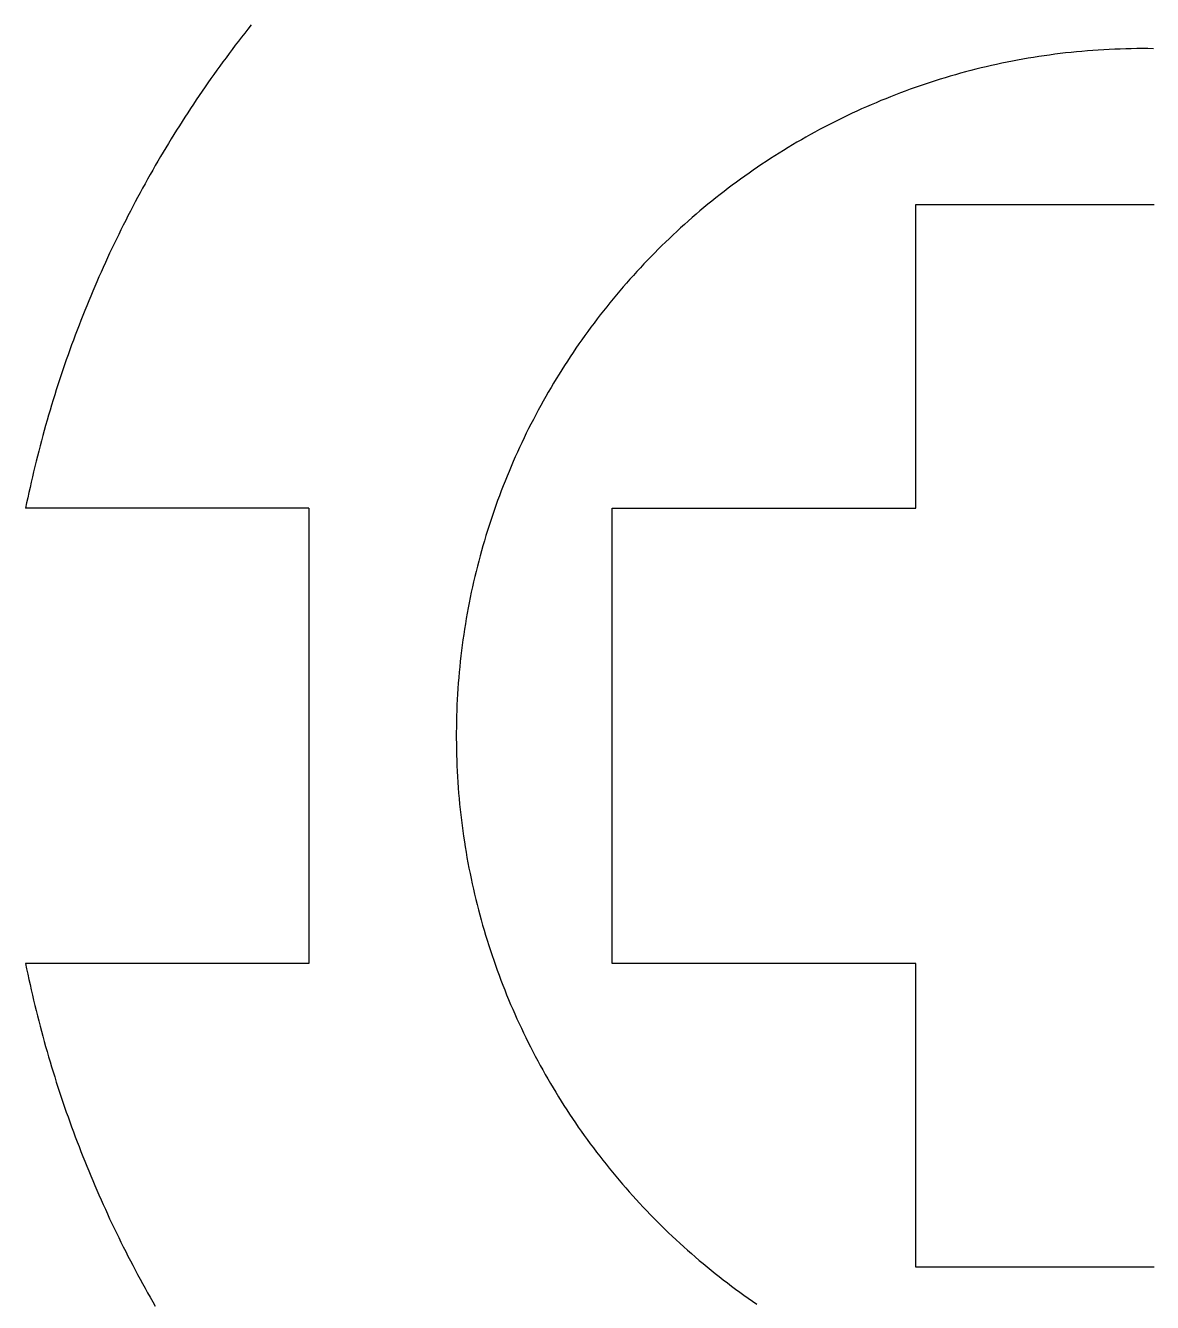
# Model space of a CAD drawing. Extents: x 0 to 279, y 0 to 212.
# Drawn here: x 35.97 to 51.11, y 16.3 to 33.45 of the extents above; entities that cross this region are included whole.
import ezdxf

# ---------------------------------------------------------------- set-up
doc = ezdxf.new("R2010")
doc.units = 0
doc.layers.add('LAYER_1', color=18, linetype='CONTINUOUS')

msp = doc.modelspace()

# ---------------------------------------------------------------- linework, layer by layer
at = {"layer": 'LAYER_1'}
for points in [[(38.997, 33.46), (38.954, 33.406), (38.911, 33.351), (38.868, 33.297), (38.826, 33.242), (38.784, 33.187), (38.742, 33.132), (38.701, 33.077), (38.66, 33.021), (38.618, 32.965), (38.578, 32.909), (38.537, 32.853), (38.497, 32.797), (38.457, 32.74), (38.417, 32.683), (38.377, 32.627), (38.338, 32.569), (38.299, 32.512), (38.26, 32.455), (38.222, 32.397), (38.183, 32.339), (38.145, 32.281), (38.108, 32.223), (38.07, 32.165), (38.033, 32.106), (37.996, 32.047), (37.959, 31.988), (37.922, 31.929), (37.886, 31.87), (37.85, 31.81), (37.814, 31.751), (37.779, 31.691), (37.744, 31.631), (37.709, 31.571), (37.674, 31.51), (37.64, 31.45), (37.606, 31.389), (37.572, 31.328), (37.538, 31.267), (37.505, 31.206), (37.472, 31.144), (37.439, 31.083), (37.407, 31.021), (37.374, 30.959), (37.342, 30.897), (37.311, 30.835), (37.279, 30.772), (37.248, 30.71), (37.217, 30.647), (37.187, 30.584), (37.156, 30.521), (37.126, 30.458), (37.096, 30.395), (37.067, 30.331), (37.038, 30.267), (37.009, 30.203), (36.98, 30.139), (36.952, 30.075), (36.924, 30.011), (36.896, 29.946), (36.868, 29.882), (36.841, 29.817), (36.814, 29.752), (36.788, 29.687), (36.761, 29.622), (36.735, 29.556), (36.709, 29.491), (36.684, 29.425), (36.659, 29.359), (36.634, 29.293), (36.609, 29.227), (36.585, 29.161), (36.561, 29.094), (36.537, 29.028), (36.513, 28.961), (36.49, 28.894), (36.467, 28.827), (36.445, 28.76), (36.423, 28.693), (36.401, 28.625), (36.379, 28.558), (36.358, 28.49), (36.337, 28.422), (36.316, 28.354), (36.295, 28.286), (36.275, 28.218), (36.255, 28.149), (36.236, 28.081), (36.217, 28.012), (36.198, 27.943), (36.179, 27.875), (36.161, 27.805), (36.143, 27.736), (36.125, 27.667), (36.108, 27.598), (36.091, 27.528), (36.074, 27.458), (36.058, 27.388), (36.041, 27.319), (36.026, 27.248), (36.01, 27.178), (35.995, 27.108), (35.98, 27.038), (35.966, 26.967)], [(51.121, 33.141), (51.047, 33.142), (50.972, 33.142), (50.898, 33.142), (50.823, 33.141), (50.749, 33.139), (50.675, 33.137), (50.601, 33.134), (50.527, 33.131), (50.453, 33.127), (50.379, 33.122), (50.306, 33.117), (50.233, 33.112), (50.16, 33.106), (50.087, 33.099), (50.014, 33.091), (49.941, 33.084), (49.869, 33.075), (49.797, 33.066), (49.725, 33.056), (49.653, 33.046), (49.581, 33.036), (49.509, 33.024), (49.438, 33.013), (49.367, 33), (49.296, 32.988), (49.225, 32.974), (49.154, 32.96), (49.084, 32.946), (49.014, 32.931), (48.944, 32.915), (48.874, 32.899), (48.804, 32.883), (48.735, 32.865), (48.666, 32.848), (48.597, 32.83), (48.528, 32.811), (48.459, 32.792), (48.391, 32.772), (48.323, 32.752), (48.255, 32.731), (48.187, 32.71), (48.12, 32.688), (48.052, 32.666), (47.985, 32.643), (47.919, 32.62), (47.852, 32.596), (47.786, 32.572), (47.72, 32.547), (47.654, 32.522), (47.588, 32.496), (47.523, 32.47), (47.458, 32.444), (47.393, 32.416), (47.328, 32.389), (47.264, 32.361), (47.2, 32.332), (47.136, 32.303), (47.072, 32.274), (47.009, 32.244), (46.946, 32.213), (46.883, 32.182), (46.821, 32.151), (46.758, 32.119), (46.696, 32.087), (46.635, 32.054), (46.573, 32.021), (46.512, 31.987), (46.451, 31.953), (46.391, 31.919), (46.331, 31.884), (46.271, 31.848), (46.211, 31.812), (46.151, 31.776), (46.092, 31.739), (46.033, 31.702), (45.975, 31.665), (45.917, 31.627), (45.859, 31.588), (45.801, 31.549), (45.744, 31.51), (45.687, 31.47), (45.63, 31.43), (45.574, 31.39), (45.518, 31.349), (45.462, 31.308), (45.407, 31.266), (45.352, 31.224), (45.297, 31.181), (45.243, 31.138), (45.189, 31.095), (45.135, 31.051), (45.081, 31.007), (45.028, 30.962), (44.976, 30.917), (44.923, 30.872), (44.871, 30.826), (44.819, 30.78), (44.768, 30.734), (44.717, 30.687), (44.666, 30.64), (44.616, 30.592), (44.566, 30.544), (44.517, 30.496), (44.467, 30.447), (44.419, 30.398), (44.37, 30.349), (44.322, 30.299), (44.274, 30.249), (44.227, 30.198), (44.18, 30.147), (44.133, 30.096), (44.087, 30.045), (44.041, 29.993), (43.996, 29.94), (43.951, 29.888), (43.906, 29.835), (43.862, 29.782), (43.818, 29.728), (43.774, 29.674), (43.731, 29.62), (43.688, 29.565), (43.646, 29.51), (43.604, 29.455), (43.563, 29.399), (43.522, 29.344), (43.481, 29.287), (43.441, 29.231), (43.401, 29.174), (43.361, 29.117), (43.322, 29.059), (43.284, 29.001), (43.246, 28.943), (43.208, 28.885), (43.17, 28.826), (43.134, 28.767), (43.097, 28.708), (43.061, 28.648), (43.026, 28.589), (42.99, 28.528), (42.956, 28.468), (42.921, 28.407), (42.888, 28.346), (42.854, 28.285), (42.821, 28.223), (42.789, 28.161), (42.757, 28.099), (42.725, 28.037), (42.694, 27.974), (42.664, 27.911), (42.633, 27.848), (42.604, 27.785), (42.575, 27.721), (42.546, 27.657), (42.518, 27.593), (42.49, 27.528), (42.462, 27.463), (42.436, 27.398), (42.409, 27.333), (42.383, 27.268), (42.358, 27.202), (42.333, 27.136), (42.309, 27.07), (42.285, 27.003), (42.261, 26.936), (42.238, 26.87), (42.216, 26.802), (42.194, 26.735), (42.172, 26.667), (42.152, 26.6), (42.131, 26.531), (42.111, 26.463), (42.092, 26.395), (42.073, 26.326), (42.055, 26.257), (42.037, 26.188), (42.019, 26.119), (42.003, 26.049), (41.986, 25.979), (41.971, 25.909), (41.955, 25.839), (41.941, 25.769), (41.927, 25.698), (41.913, 25.628), (41.9, 25.557), (41.887, 25.486), (41.875, 25.414), (41.864, 25.343), (41.853, 25.271), (41.843, 25.199), (41.833, 25.127), (41.824, 25.055), (41.815, 24.983), (41.807, 24.91), (41.799, 24.837), (41.792, 24.765), (41.786, 24.691), (41.78, 24.618), (41.775, 24.545), (41.77, 24.471), (41.766, 24.398), (41.762, 24.324), (41.759, 24.25), (41.757, 24.176), (41.755, 24.102), (41.754, 24.027), (41.753, 23.953), (41.753, 23.878), (41.754, 23.803), (41.755, 23.729), (41.757, 23.655), (41.759, 23.58), (41.762, 23.506), (41.765, 23.433), (41.769, 23.359), (41.774, 23.285), (41.779, 23.212), (41.785, 23.139), (41.791, 23.066), (41.798, 22.993), (41.805, 22.92), (41.813, 22.848), (41.822, 22.775), (41.831, 22.703), (41.841, 22.631), (41.851, 22.559), (41.862, 22.487), (41.873, 22.416), (41.885, 22.344), (41.897, 22.273), (41.91, 22.202), (41.924, 22.132), (41.938, 22.061), (41.952, 21.991), (41.968, 21.92), (41.983, 21.85), (41.999, 21.781), (42.016, 21.711), (42.033, 21.642), (42.051, 21.572), (42.069, 21.504), (42.088, 21.435), (42.107, 21.366), (42.127, 21.298), (42.147, 21.23), (42.168, 21.162), (42.19, 21.094), (42.211, 21.027), (42.234, 20.96), (42.257, 20.893), (42.28, 20.826), (42.304, 20.759), (42.328, 20.693), (42.353, 20.627), (42.378, 20.561), (42.404, 20.496), (42.43, 20.43), (42.457, 20.365), (42.484, 20.301), (42.512, 20.236), (42.54, 20.172), (42.569, 20.108), (42.598, 20.044), (42.628, 19.98), (42.658, 19.917), (42.688, 19.854), (42.719, 19.791), (42.751, 19.729), (42.782, 19.667), (42.815, 19.605), (42.848, 19.543), (42.881, 19.482), (42.915, 19.421), (42.949, 19.36), (42.983, 19.299), (43.018, 19.239), (43.054, 19.179), (43.09, 19.12), (43.126, 19.06), (43.163, 19.001), (43.2, 18.943), (43.238, 18.884), (43.276, 18.826), (43.315, 18.768), (43.354, 18.711), (43.393, 18.653), (43.433, 18.596), (43.473, 18.54), (43.513, 18.484), (43.554, 18.428), (43.596, 18.372), (43.638, 18.317), (43.68, 18.262), (43.723, 18.207), (43.766, 18.153), (43.809, 18.099), (43.853, 18.045), (43.897, 17.992), (43.942, 17.939), (43.987, 17.886), (44.032, 17.834), (44.078, 17.782), (44.124, 17.73), (44.171, 17.679), (44.217, 17.628), (44.265, 17.577), (44.312, 17.527), (44.36, 17.477), (44.409, 17.428), (44.458, 17.378), (44.507, 17.33), (44.556, 17.281), (44.606, 17.233), (44.656, 17.186), (44.707, 17.138), (44.758, 17.091), (44.809, 17.045), (44.861, 16.999), (44.913, 16.953), (44.965, 16.907), (45.018, 16.862), (45.071, 16.818), (45.124, 16.774), (45.178, 16.73), (45.232, 16.686), (45.286, 16.643), (45.341, 16.601), (45.396, 16.558), (45.451, 16.517), (45.507, 16.475), (45.563, 16.434), (45.619, 16.394), (45.676, 16.353), (45.733, 16.314), (45.79, 16.274)], [(51.131, 16.77), (50.987, 16.77), (50.844, 16.77), (50.701, 16.77), (50.629, 16.77), (50.558, 16.77), (50.487, 16.77), (50.417, 16.77), (50.346, 16.77), (50.276, 16.77), (50.206, 16.77), (50.137, 16.77), (50.068, 16.77), (49.999, 16.77), (49.965, 16.77), (49.931, 16.77), (49.898, 16.77), (49.864, 16.77), (49.83, 16.77), (49.797, 16.77), (49.764, 16.77), (49.731, 16.77), (49.698, 16.77), (49.665, 16.77), (49.632, 16.77), (49.6, 16.77), (49.568, 16.77), (49.536, 16.77), (49.504, 16.77), (49.472, 16.77), (49.44, 16.77), (49.409, 16.77), (49.378, 16.77), (49.347, 16.77), (49.316, 16.77), (49.286, 16.77), (49.256, 16.77), (49.226, 16.77), (49.196, 16.77), (49.166, 16.77), (49.137, 16.77), (49.108, 16.77), (49.079, 16.77), (49.05, 16.77), (49.022, 16.77), (48.994, 16.77), (48.966, 16.77), (48.938, 16.77), (48.911, 16.77), (48.884, 16.77), (48.857, 16.77), (48.831, 16.77), (48.805, 16.77), (48.779, 16.77), (48.753, 16.77), (48.728, 16.77), (48.703, 16.77), (48.678, 16.77), (48.654, 16.77), (48.63, 16.77), (48.606, 16.77), (48.583, 16.77), (48.56, 16.77), (48.537, 16.77), (48.515, 16.77), (48.493, 16.77), (48.471, 16.77), (48.45, 16.77), (48.429, 16.77), (48.408, 16.77), (48.388, 16.77), (48.368, 16.77), (48.349, 16.77), (48.329, 16.77), (48.311, 16.77), (48.292, 16.77), (48.274, 16.77), (48.257, 16.77), (48.24, 16.77), (48.223, 16.77), (48.207, 16.77), (48.191, 16.77), (48.175, 16.77), (48.16, 16.77), (48.146, 16.77), (48.132, 16.77), (48.118, 16.77), (48.105, 16.77), (48.092, 16.77), (48.079, 16.77), (48.067, 16.77), (48.056, 16.77), (48.045, 16.77), (48.034, 16.77), (48.024, 16.77), (48.014, 16.77), (48.005, 16.77), (47.997, 16.77), (47.993, 16.77), (47.989, 16.77), (47.985, 16.77), (47.981, 16.77), (47.977, 16.77), (47.974, 16.77), (47.97, 16.77), (47.967, 16.77), (47.964, 16.77), (47.961, 16.77), (47.958, 16.77), (47.955, 16.77), (47.953, 16.77), (47.95, 16.77), (47.948, 16.77), (47.946, 16.77), (47.943, 16.77), (47.941, 16.77), (47.94, 16.77), (47.938, 16.77), (47.936, 16.77), (47.935, 16.77), (47.934, 16.77), (47.932, 16.77), (47.931, 16.77), (47.931, 16.77), (47.93, 16.77), (47.929, 16.77), (47.929, 16.77), (47.928, 16.77), (47.928, 16.77), (47.928, 16.77), (47.928, 16.77), (47.928, 16.77), (47.928, 16.77), (47.928, 16.77), (47.928, 16.771), (47.928, 16.771), (47.928, 16.772), (47.928, 16.773), (47.928, 16.773), (47.928, 16.774), (47.928, 16.775), (47.928, 16.776), (47.928, 16.777), (47.928, 16.779), (47.928, 16.78), (47.928, 16.781), (47.928, 16.783), (47.928, 16.784), (47.928, 16.786), (47.928, 16.788), (47.928, 16.79), (47.928, 16.792), (47.928, 16.794), (47.928, 16.796), (47.928, 16.798), (47.928, 16.8), (47.928, 16.802), (47.928, 16.805), (47.928, 16.807), (47.928, 16.81), (47.928, 16.813), (47.928, 16.815), (47.928, 16.821), (47.928, 16.827), (47.928, 16.834), (47.928, 16.84), (47.928, 16.847), (47.928, 16.855), (47.928, 16.862), (47.928, 16.87), (47.928, 16.879), (47.928, 16.887), (47.928, 16.896), (47.928, 16.905), (47.928, 16.915), (47.928, 16.925), (47.928, 16.935), (47.928, 16.945), (47.928, 16.955), (47.928, 16.966), (47.928, 16.977), (47.928, 16.989), (47.928, 17.001), (47.928, 17.013), (47.928, 17.025), (47.928, 17.037), (47.928, 17.05), (47.928, 17.063), (47.928, 17.076), (47.928, 17.09), (47.928, 17.103), (47.928, 17.117), (47.928, 17.132), (47.928, 17.146), (47.928, 17.161), (47.928, 17.176), (47.928, 17.191), (47.928, 17.206), (47.928, 17.222), (47.928, 17.238), (47.928, 17.254), (47.928, 17.27), (47.928, 17.286), (47.928, 17.303), (47.928, 17.32), (47.928, 17.337), (47.928, 17.354), (47.928, 17.371), (47.928, 17.389), (47.928, 17.407), (47.928, 17.425), (47.928, 17.443), (47.928, 17.462), (47.928, 17.48), (47.928, 17.499), (47.928, 17.518), (47.928, 17.537), (47.928, 17.556), (47.928, 17.575), (47.928, 17.595), (47.928, 17.615), (47.928, 17.635), (47.928, 17.655), (47.928, 17.675), (47.928, 17.695), (47.928, 17.716), (47.928, 17.736), (47.928, 17.757), (47.928, 17.778), (47.928, 17.799), (47.928, 17.82), (47.928, 17.841), (47.928, 17.863), (47.928, 17.884), (47.928, 17.906), (47.928, 17.928), (47.928, 17.949), (47.928, 17.971), (47.928, 17.993), (47.928, 18.016), (47.928, 18.038), (47.928, 18.06), (47.928, 18.083), (47.928, 18.105), (47.928, 18.128), (47.928, 18.151), (47.928, 18.196), (47.928, 18.242), (47.928, 18.288), (47.928, 18.335), (47.928, 18.382), (47.928, 18.429), (47.928, 18.476), (47.928, 18.523), (47.928, 18.571), (47.928, 18.618), (47.928, 18.714), (47.928, 18.809), (47.928, 18.905), (47.928, 19), (47.928, 19.048), (47.928, 19.095), (47.928, 19.142), (47.928, 19.19), (47.928, 19.236), (47.928, 19.283), (47.928, 19.33), (47.928, 19.376), (47.928, 19.422), (47.928, 19.468), (47.928, 19.49), (47.928, 19.513), (47.928, 19.536), (47.928, 19.558), (47.928, 19.58), (47.928, 19.603), (47.928, 19.625), (47.928, 19.647), (47.928, 19.669), (47.928, 19.691), (47.928, 19.712), (47.928, 19.734), (47.928, 19.756), (47.928, 19.777), (47.928, 19.798), (47.928, 19.819), (47.928, 19.84), (47.928, 19.861), (47.928, 19.882), (47.928, 19.903), (47.928, 19.923), (47.928, 19.943), (47.928, 19.964), (47.928, 19.984), (47.928, 20.003), (47.928, 20.023), (47.928, 20.043), (47.928, 20.062), (47.928, 20.081), (47.928, 20.1), (47.928, 20.119), (47.928, 20.138), (47.928, 20.157), (47.928, 20.175), (47.928, 20.193), (47.928, 20.211), (47.928, 20.229), (47.928, 20.247), (47.928, 20.264), (47.928, 20.281), (47.928, 20.298), (47.928, 20.315), (47.928, 20.332), (47.928, 20.348), (47.928, 20.365), (47.928, 20.381), (47.928, 20.396), (47.928, 20.412), (47.928, 20.427), (47.928, 20.443), (47.928, 20.457), (47.928, 20.472), (47.928, 20.487), (47.928, 20.501), (47.928, 20.515), (47.928, 20.529), (47.928, 20.542), (47.928, 20.555), (47.928, 20.568), (47.928, 20.581), (47.928, 20.593), (47.928, 20.606), (47.928, 20.618), (47.928, 20.629), (47.928, 20.641), (47.928, 20.652), (47.928, 20.663), (47.928, 20.673), (47.928, 20.684), (47.928, 20.694), (47.928, 20.703), (47.928, 20.713), (47.928, 20.722), (47.928, 20.731), (47.928, 20.739), (47.928, 20.748), (47.928, 20.756), (47.928, 20.763), (47.928, 20.771), (47.928, 20.778), (47.928, 20.785), (47.928, 20.791), (47.928, 20.797), (47.928, 20.803), (47.928, 20.806), (47.928, 20.808), (47.928, 20.811), (47.928, 20.813), (47.928, 20.816), (47.928, 20.818), (47.928, 20.82), (47.928, 20.823), (47.928, 20.825), (47.928, 20.827), (47.928, 20.829), (47.928, 20.83), (47.928, 20.832), (47.928, 20.834), (47.928, 20.835), (47.928, 20.837), (47.928, 20.838), (47.928, 20.84), (47.928, 20.841), (47.928, 20.842), (47.928, 20.843), (47.928, 20.844), (47.928, 20.845), (47.928, 20.846), (47.928, 20.846), (47.928, 20.847), (47.928, 20.847), (47.928, 20.848), (47.928, 20.848), (47.928, 20.848), (47.928, 20.849), (47.928, 20.849), (47.928, 20.849), (47.928, 20.849), (47.928, 20.849), (47.927, 20.849), (47.927, 20.849), (47.926, 20.849), (47.926, 20.849), (47.925, 20.849), (47.924, 20.849), (47.923, 20.849), (47.922, 20.849), (47.921, 20.849), (47.92, 20.849), (47.919, 20.849), (47.918, 20.849), (47.916, 20.849), (47.915, 20.849), (47.913, 20.849), (47.912, 20.849), (47.91, 20.849), (47.908, 20.849), (47.906, 20.849), (47.904, 20.849), (47.902, 20.849), (47.9, 20.849), (47.898, 20.849), (47.895, 20.849), (47.893, 20.849), (47.89, 20.849), (47.888, 20.849), (47.885, 20.849), (47.882, 20.849), (47.876, 20.849), (47.87, 20.849), (47.864, 20.849), (47.857, 20.849), (47.85, 20.849), (47.843, 20.849), (47.835, 20.849), (47.827, 20.849), (47.819, 20.849), (47.81, 20.849), (47.801, 20.849), (47.792, 20.849), (47.783, 20.849), (47.773, 20.849), (47.763, 20.849), (47.753, 20.849), (47.742, 20.849), (47.731, 20.849), (47.72, 20.849), (47.709, 20.849), (47.697, 20.849), (47.685, 20.849), (47.673, 20.849), (47.66, 20.849), (47.648, 20.849), (47.635, 20.849), (47.621, 20.849), (47.608, 20.849), (47.594, 20.849), (47.58, 20.849), (47.566, 20.849), (47.552, 20.849), (47.537, 20.849), (47.522, 20.849), (47.507, 20.849), (47.491, 20.849), (47.476, 20.849), (47.46, 20.849), (47.444, 20.849), (47.428, 20.849), (47.411, 20.849), (47.395, 20.849), (47.378, 20.849), (47.361, 20.849), (47.344, 20.849), (47.326, 20.849), (47.308, 20.849), (47.291, 20.849), (47.273, 20.849), (47.254, 20.849), (47.236, 20.849), (47.217, 20.849), (47.199, 20.849), (47.18, 20.849), (47.161, 20.849), (47.142, 20.849), (47.122, 20.849), (47.103, 20.849), (47.083, 20.849), (47.063, 20.849), (47.043, 20.849), (47.023, 20.849), (47.002, 20.849), (46.982, 20.849), (46.961, 20.849), (46.941, 20.849), (46.92, 20.849), (46.899, 20.849), (46.878, 20.849), (46.856, 20.849), (46.835, 20.849), (46.813, 20.849), (46.792, 20.849), (46.77, 20.849), (46.748, 20.849), (46.726, 20.849), (46.704, 20.849), (46.682, 20.849), (46.66, 20.849), (46.637, 20.849), (46.615, 20.849), (46.592, 20.849), (46.57, 20.849), (46.547, 20.849), (46.501, 20.849), (46.455, 20.849), (46.409, 20.849), (46.363, 20.849), (46.316, 20.849), (46.269, 20.849), (46.222, 20.849), (46.174, 20.849), (46.127, 20.849), (46.079, 20.849), (45.984, 20.849), (45.888, 20.849), (45.793, 20.849), (45.698, 20.849), (45.65, 20.849), (45.603, 20.849), (45.555, 20.849), (45.508, 20.849), (45.461, 20.849), (45.414, 20.849), (45.368, 20.849), (45.322, 20.849), (45.276, 20.849), (45.23, 20.849), (45.207, 20.849), (45.185, 20.849), (45.162, 20.849), (45.14, 20.849), (45.117, 20.849), (45.095, 20.849), (45.073, 20.849), (45.051, 20.849), (45.029, 20.849), (45.007, 20.849), (44.985, 20.849), (44.964, 20.849), (44.942, 20.849), (44.921, 20.849), (44.899, 20.849), (44.878, 20.849), (44.857, 20.849), (44.836, 20.849), (44.816, 20.849), (44.795, 20.849), (44.775, 20.849), (44.754, 20.849), (44.734, 20.849), (44.714, 20.849), (44.694, 20.849), (44.674, 20.849), (44.655, 20.849), (44.635, 20.849), (44.616, 20.849), (44.597, 20.849), (44.578, 20.849), (44.56, 20.849), (44.541, 20.849), (44.523, 20.849), (44.504, 20.849), (44.486, 20.849), (44.469, 20.849), (44.451, 20.849), (44.433, 20.849), (44.416, 20.849), (44.399, 20.849), (44.382, 20.849), (44.366, 20.849), (44.349, 20.849), (44.333, 20.849), (44.317, 20.849), (44.301, 20.849), (44.286, 20.849), (44.27, 20.849), (44.255, 20.849), (44.24, 20.849), (44.225, 20.849), (44.211, 20.849), (44.197, 20.849), (44.183, 20.849), (44.169, 20.849), (44.156, 20.849), (44.142, 20.849), (44.129, 20.849), (44.117, 20.849), (44.104, 20.849), (44.092, 20.849), (44.08, 20.849), (44.068, 20.849), (44.057, 20.849), (44.046, 20.849), (44.035, 20.849), (44.024, 20.849), (44.014, 20.849), (44.004, 20.849), (43.994, 20.849), (43.985, 20.849), (43.976, 20.849), (43.967, 20.849), (43.958, 20.849), (43.95, 20.849), (43.942, 20.849), (43.934, 20.849), (43.927, 20.849), (43.92, 20.849), (43.913, 20.849), (43.907, 20.849), (43.901, 20.849), (43.895, 20.849), (43.892, 20.849), (43.889, 20.849), (43.887, 20.849), (43.884, 20.849), (43.882, 20.849), (43.879, 20.849), (43.877, 20.849), (43.875, 20.849), (43.873, 20.849), (43.871, 20.849), (43.869, 20.849), (43.867, 20.849), (43.865, 20.849), (43.864, 20.849), (43.862, 20.849), (43.861, 20.849), (43.859, 20.849), (43.858, 20.849), (43.857, 20.849), (43.856, 20.849), (43.855, 20.849), (43.854, 20.849), (43.853, 20.849), (43.852, 20.849), (43.851, 20.849), (43.851, 20.849), (43.85, 20.849), (43.85, 20.849), (43.849, 20.849), (43.849, 20.849), (43.849, 20.849), (43.849, 20.849), (43.849, 20.849), (43.849, 20.849), (43.849, 20.849), (43.849, 20.85), (43.849, 20.85), (43.849, 20.851), (43.849, 20.852), (43.849, 20.853), (43.849, 20.854), (43.849, 20.856), (43.849, 20.857), (43.849, 20.859), (43.849, 20.86), (43.849, 20.862), (43.849, 20.864), (43.849, 20.866), (43.849, 20.868), (43.849, 20.871), (43.849, 20.873), (43.849, 20.876), (43.849, 20.879), (43.849, 20.882), (43.849, 20.885), (43.849, 20.888), (43.849, 20.891), (43.849, 20.894), (43.849, 20.898), (43.849, 20.901), (43.849, 20.905), (43.849, 20.909), (43.849, 20.913), (43.849, 20.917), (43.849, 20.926), (43.849, 20.935), (43.849, 20.945), (43.849, 20.955), (43.849, 20.965), (43.849, 20.976), (43.849, 20.988), (43.849, 21), (43.849, 21.012), (43.849, 21.025), (43.849, 21.038), (43.849, 21.052), (43.849, 21.066), (43.849, 21.081), (43.849, 21.096), (43.849, 21.112), (43.849, 21.127), (43.849, 21.144), (43.849, 21.16), (43.849, 21.178), (43.849, 21.195), (43.849, 21.213), (43.849, 21.231), (43.849, 21.25), (43.849, 21.269), (43.849, 21.289), (43.849, 21.308), (43.849, 21.329), (43.849, 21.349), (43.849, 21.37), (43.849, 21.392), (43.849, 21.413), (43.849, 21.435), (43.849, 21.458), (43.849, 21.48), (43.849, 21.503), (43.849, 21.527), (43.849, 21.55), (43.849, 21.574), (43.849, 21.599), (43.849, 21.623), (43.849, 21.648), (43.849, 21.674), (43.849, 21.699), (43.849, 21.725), (43.849, 21.751), (43.849, 21.778), (43.849, 21.805), (43.849, 21.832), (43.849, 21.859), (43.849, 21.887), (43.849, 21.914), (43.849, 21.942), (43.849, 21.971), (43.849, 21.999), (43.849, 22.028), (43.849, 22.057), (43.849, 22.087), (43.849, 22.116), (43.849, 22.146), (43.849, 22.176), (43.849, 22.206), (43.849, 22.237), (43.849, 22.268), (43.849, 22.299), (43.849, 22.33), (43.849, 22.361), (43.849, 22.393), (43.849, 22.424), (43.849, 22.456), (43.849, 22.488), (43.849, 22.52), (43.849, 22.553), (43.849, 22.586), (43.849, 22.618), (43.849, 22.651), (43.849, 22.684), (43.849, 22.718), (43.849, 22.751), (43.849, 22.785), (43.849, 22.818), (43.849, 22.852), (43.849, 22.886), (43.849, 22.92), (43.849, 22.989), (43.849, 23.057), (43.849, 23.127), (43.849, 23.197), (43.849, 23.267), (43.849, 23.337), (43.849, 23.408), (43.849, 23.479), (43.849, 23.55), (43.849, 23.621), (43.849, 23.764), (43.849, 23.908), (43.849, 24.051), (43.849, 24.194), (43.849, 24.266), (43.849, 24.337), (43.849, 24.408), (43.849, 24.478), (43.849, 24.549), (43.849, 24.619), (43.849, 24.689), (43.849, 24.758), (43.849, 24.827), (43.849, 24.896), (43.849, 24.93), (43.849, 24.964), (43.849, 24.997), (43.849, 25.031), (43.849, 25.065), (43.849, 25.098), (43.849, 25.131), (43.849, 25.164), (43.849, 25.197), (43.849, 25.23), (43.849, 25.263), (43.849, 25.295), (43.849, 25.327), (43.849, 25.359), (43.849, 25.391), (43.849, 25.423), (43.849, 25.455), (43.849, 25.486), (43.849, 25.517), (43.849, 25.548), (43.849, 25.579), (43.849, 25.609), (43.849, 25.639), (43.849, 25.669), (43.849, 25.699), (43.849, 25.729), (43.849, 25.758), (43.849, 25.787), (43.849, 25.816), (43.849, 25.845), (43.849, 25.873), (43.849, 25.901), (43.849, 25.929), (43.849, 25.957), (43.849, 25.984), (43.849, 26.011), (43.849, 26.038), (43.849, 26.064), (43.849, 26.09), (43.849, 26.116), (43.849, 26.142), (43.849, 26.167), (43.849, 26.192), (43.849, 26.217), (43.849, 26.241), (43.849, 26.265), (43.849, 26.289), (43.849, 26.312), (43.849, 26.335), (43.849, 26.358), (43.849, 26.38), (43.849, 26.402), (43.849, 26.424), (43.849, 26.445), (43.849, 26.466), (43.849, 26.487), (43.849, 26.507), (43.849, 26.527), (43.849, 26.546), (43.849, 26.566), (43.849, 26.584), (43.849, 26.603), (43.849, 26.621), (43.849, 26.638), (43.849, 26.655), (43.849, 26.672), (43.849, 26.688), (43.849, 26.704), (43.849, 26.72), (43.849, 26.735), (43.849, 26.749), (43.849, 26.763), (43.849, 26.777), (43.849, 26.79), (43.849, 26.803), (43.849, 26.816), (43.849, 26.828), (43.849, 26.839), (43.849, 26.85), (43.849, 26.861), (43.849, 26.871), (43.849, 26.881), (43.849, 26.89), (43.849, 26.898), (43.849, 26.902), (43.849, 26.906), (43.849, 26.91), (43.849, 26.914), (43.849, 26.918), (43.849, 26.921), (43.849, 26.925), (43.849, 26.928), (43.849, 26.931), (43.849, 26.934), (43.849, 26.937), (43.849, 26.94), (43.849, 26.942), (43.849, 26.945), (43.849, 26.947), (43.849, 26.949), (43.849, 26.952), (43.849, 26.954), (43.849, 26.955), (43.849, 26.957), (43.849, 26.959), (43.849, 26.96), (43.849, 26.961), (43.849, 26.963), (43.849, 26.964), (43.849, 26.964), (43.849, 26.965), (43.849, 26.966), (43.849, 26.966), (43.849, 26.967), (43.849, 26.967), (43.849, 26.967), (43.849, 26.967), (43.849, 26.967), (43.849, 26.967), (43.85, 26.967), (43.85, 26.967), (43.851, 26.967), (43.851, 26.967), (43.852, 26.967), (43.853, 26.967), (43.854, 26.967), (43.855, 26.967), (43.856, 26.967), (43.857, 26.967), (43.858, 26.967), (43.859, 26.967), (43.861, 26.967), (43.862, 26.967), (43.864, 26.967), (43.865, 26.967), (43.867, 26.967), (43.869, 26.967), (43.871, 26.967), (43.873, 26.967), (43.875, 26.967), (43.877, 26.967), (43.879, 26.967), (43.882, 26.967), (43.884, 26.967), (43.887, 26.967), (43.889, 26.967), (43.892, 26.967), (43.895, 26.967), (43.901, 26.967), (43.907, 26.967), (43.913, 26.967), (43.92, 26.967), (43.927, 26.967), (43.934, 26.967), (43.942, 26.967), (43.95, 26.967), (43.958, 26.967), (43.967, 26.967), (43.976, 26.967), (43.985, 26.967), (43.994, 26.967), (44.004, 26.967), (44.014, 26.967), (44.024, 26.967), (44.035, 26.967), (44.046, 26.967), (44.057, 26.967), (44.068, 26.967), (44.08, 26.967), (44.092, 26.967), (44.104, 26.967), (44.117, 26.967), (44.129, 26.967), (44.142, 26.967), (44.156, 26.967), (44.169, 26.967), (44.183, 26.967), (44.197, 26.967), (44.211, 26.967), (44.225, 26.967), (44.24, 26.967), (44.255, 26.967), (44.27, 26.967), (44.286, 26.967), (44.301, 26.967), (44.317, 26.967), (44.333, 26.967), (44.349, 26.967), (44.366, 26.967), (44.382, 26.967), (44.399, 26.967), (44.416, 26.967), (44.433, 26.967), (44.451, 26.967), (44.469, 26.967), (44.486, 26.967), (44.504, 26.967), (44.523, 26.967), (44.541, 26.967), (44.56, 26.967), (44.578, 26.967), (44.597, 26.967), (44.616, 26.967), (44.635, 26.967), (44.655, 26.967), (44.674, 26.967), (44.694, 26.967), (44.714, 26.967), (44.734, 26.967), (44.754, 26.967), (44.775, 26.967), (44.795, 26.967), (44.816, 26.967), (44.836, 26.967), (44.857, 26.967), (44.878, 26.967), (44.899, 26.967), (44.921, 26.967), (44.942, 26.967), (44.964, 26.967), (44.985, 26.967), (45.007, 26.967), (45.029, 26.967), (45.051, 26.967), (45.073, 26.967), (45.095, 26.967), (45.117, 26.967), (45.14, 26.967), (45.162, 26.967), (45.185, 26.967), (45.207, 26.967), (45.23, 26.967), (45.276, 26.967), (45.322, 26.967), (45.368, 26.967), (45.414, 26.967), (45.461, 26.967), (45.508, 26.967), (45.555, 26.967), (45.603, 26.967), (45.65, 26.967), (45.698, 26.967), (45.793, 26.967), (45.888, 26.967), (45.984, 26.967), (46.079, 26.967), (46.127, 26.967), (46.174, 26.967), (46.222, 26.967), (46.269, 26.967), (46.316, 26.967), (46.363, 26.967), (46.409, 26.967), (46.455, 26.967), (46.501, 26.967), (46.547, 26.967), (46.57, 26.967), (46.592, 26.967), (46.615, 26.967), (46.637, 26.967), (46.66, 26.967), (46.682, 26.967), (46.704, 26.967), (46.726, 26.967), (46.748, 26.967), (46.77, 26.967), (46.792, 26.967), (46.813, 26.967), (46.835, 26.967), (46.856, 26.967), (46.878, 26.967), (46.899, 26.967), (46.92, 26.967), (46.941, 26.967), (46.961, 26.967), (46.982, 26.967), (47.002, 26.967), (47.023, 26.967), (47.043, 26.967), (47.063, 26.967), (47.083, 26.967), (47.103, 26.967), (47.122, 26.967), (47.142, 26.967), (47.161, 26.967), (47.18, 26.967), (47.199, 26.967), (47.217, 26.967), (47.236, 26.967), (47.254, 26.967), (47.273, 26.967), (47.291, 26.967), (47.308, 26.967), (47.326, 26.967), (47.344, 26.967), (47.361, 26.967), (47.378, 26.967), (47.395, 26.967), (47.411, 26.967), (47.428, 26.967), (47.444, 26.967), (47.46, 26.967), (47.476, 26.967), (47.491, 26.967), (47.507, 26.967), (47.522, 26.967), (47.537, 26.967), (47.552, 26.967), (47.566, 26.967), (47.58, 26.967), (47.594, 26.967), (47.608, 26.967), (47.621, 26.967), (47.635, 26.967), (47.648, 26.967), (47.66, 26.967), (47.673, 26.967), (47.685, 26.967), (47.697, 26.967), (47.709, 26.967), (47.72, 26.967), (47.731, 26.967), (47.742, 26.967), (47.753, 26.967), (47.763, 26.967), (47.773, 26.967), (47.783, 26.967), (47.792, 26.967), (47.801, 26.967), (47.81, 26.967), (47.819, 26.967), (47.827, 26.967), (47.835, 26.967), (47.843, 26.967), (47.85, 26.967), (47.857, 26.967), (47.864, 26.967), (47.87, 26.967), (47.876, 26.967), (47.882, 26.967), (47.885, 26.967), (47.888, 26.967), (47.89, 26.967), (47.893, 26.967), (47.895, 26.967), (47.898, 26.967), (47.9, 26.967), (47.902, 26.967), (47.904, 26.967), (47.906, 26.967), (47.908, 26.967), (47.91, 26.967), (47.912, 26.967), (47.913, 26.967), (47.915, 26.967), (47.916, 26.967), (47.918, 26.967), (47.919, 26.967), (47.92, 26.967), (47.921, 26.967), (47.922, 26.967), (47.923, 26.967), (47.924, 26.967), (47.925, 26.967), (47.926, 26.967), (47.926, 26.967), (47.927, 26.967), (47.927, 26.967), (47.928, 26.967), (47.928, 26.967), (47.928, 26.967), (47.928, 26.967), (47.928, 26.967), (47.928, 26.967), (47.928, 26.967), (47.928, 26.968), (47.928, 26.968), (47.928, 26.969), (47.928, 26.969), (47.928, 26.97), (47.928, 26.971), (47.928, 26.972), (47.928, 26.973), (47.928, 26.974), (47.928, 26.975), (47.928, 26.976), (47.928, 26.977), (47.928, 26.979), (47.928, 26.98), (47.928, 26.982), (47.928, 26.983), (47.928, 26.985), (47.928, 26.987), (47.928, 26.989), (47.928, 26.991), (47.928, 26.993), (47.928, 26.995), (47.928, 26.997), (47.928, 27), (47.928, 27.002), (47.928, 27.005), (47.928, 27.007), (47.928, 27.01), (47.928, 27.013), (47.928, 27.019), (47.928, 27.025), (47.928, 27.031), (47.928, 27.038), (47.928, 27.045), (47.928, 27.052), (47.928, 27.06), (47.928, 27.068), (47.928, 27.076), (47.928, 27.085), (47.928, 27.094), (47.928, 27.103), (47.928, 27.112), (47.928, 27.122), (47.928, 27.132), (47.928, 27.142), (47.928, 27.153), (47.928, 27.164), (47.928, 27.175), (47.928, 27.186), (47.928, 27.198), (47.928, 27.21), (47.928, 27.222), (47.928, 27.235), (47.928, 27.247), (47.928, 27.26), (47.928, 27.274), (47.928, 27.287), (47.928, 27.301), (47.928, 27.315), (47.928, 27.329), (47.928, 27.343), (47.928, 27.358), (47.928, 27.373), (47.928, 27.388), (47.928, 27.404), (47.928, 27.419), (47.928, 27.435), (47.928, 27.451), (47.928, 27.467), (47.928, 27.484), (47.928, 27.5), (47.928, 27.517), (47.928, 27.534), (47.928, 27.551), (47.928, 27.569), (47.928, 27.587), (47.928, 27.604), (47.928, 27.622), (47.928, 27.641), (47.928, 27.659), (47.928, 27.678), (47.928, 27.696), (47.928, 27.715), (47.928, 27.734), (47.928, 27.753), (47.928, 27.773), (47.928, 27.792), (47.928, 27.812), (47.928, 27.832), (47.928, 27.852), (47.928, 27.872), (47.928, 27.893), (47.928, 27.913), (47.928, 27.934), (47.928, 27.954), (47.928, 27.975), (47.928, 27.996), (47.928, 28.017), (47.928, 28.039), (47.928, 28.06), (47.928, 28.082), (47.928, 28.103), (47.928, 28.125), (47.928, 28.147), (47.928, 28.169), (47.928, 28.191), (47.928, 28.213), (47.928, 28.235), (47.928, 28.258), (47.928, 28.28), (47.928, 28.303), (47.928, 28.325), (47.928, 28.348), (47.928, 28.394), (47.928, 28.44), (47.928, 28.486), (47.928, 28.532), (47.928, 28.579), (47.928, 28.626), (47.928, 28.673), (47.928, 28.721), (47.928, 28.768), (47.928, 28.816), (47.928, 28.911), (47.928, 29.007), (47.928, 29.102), (47.928, 29.198), (47.928, 29.245), (47.928, 29.293), (47.928, 29.34), (47.928, 29.387), (47.928, 29.434), (47.928, 29.481), (47.928, 29.527), (47.928, 29.573), (47.928, 29.619), (47.928, 29.665), (47.928, 29.688), (47.928, 29.71), (47.928, 29.733), (47.928, 29.755), (47.928, 29.778), (47.928, 29.8), (47.928, 29.822), (47.928, 29.844), (47.928, 29.866), (47.928, 29.888), (47.928, 29.91), (47.928, 29.931), (47.928, 29.953), (47.928, 29.974), (47.928, 29.996), (47.928, 30.017), (47.928, 30.038), (47.928, 30.059), (47.928, 30.079), (47.928, 30.1), (47.928, 30.12), (47.928, 30.141), (47.928, 30.161), (47.928, 30.181), (47.928, 30.201), (47.928, 30.221), (47.928, 30.24), (47.928, 30.26), (47.928, 30.279), (47.928, 30.298), (47.928, 30.317), (47.928, 30.336), (47.928, 30.354), (47.928, 30.373), (47.928, 30.391), (47.928, 30.409), (47.928, 30.427), (47.928, 30.444), (47.928, 30.462), (47.928, 30.479), (47.928, 30.496), (47.928, 30.513), (47.928, 30.529), (47.928, 30.546), (47.928, 30.562), (47.928, 30.578), (47.928, 30.594), (47.928, 30.61), (47.928, 30.625), (47.928, 30.64), (47.928, 30.655), (47.928, 30.67), (47.928, 30.684), (47.928, 30.698), (47.928, 30.712), (47.928, 30.726), (47.928, 30.74), (47.928, 30.753), (47.928, 30.766), (47.928, 30.778), (47.928, 30.791), (47.928, 30.803), (47.928, 30.815), (47.928, 30.827), (47.928, 30.838), (47.928, 30.849), (47.928, 30.86), (47.928, 30.871), (47.928, 30.881), (47.928, 30.891), (47.928, 30.901), (47.928, 30.91), (47.928, 30.92), (47.928, 30.928), (47.928, 30.937), (47.928, 30.945), (47.928, 30.953), (47.928, 30.961), (47.928, 30.968), (47.928, 30.975), (47.928, 30.982), (47.928, 30.988), (47.928, 30.995), (47.928, 31), (47.928, 31.003), (47.928, 31.006), (47.928, 31.008), (47.928, 31.011), (47.928, 31.013), (47.928, 31.016), (47.928, 31.018), (47.928, 31.02), (47.928, 31.022), (47.928, 31.024), (47.928, 31.026), (47.928, 31.028), (47.928, 31.03), (47.928, 31.031), (47.928, 31.033), (47.928, 31.034), (47.928, 31.036), (47.928, 31.037), (47.928, 31.038), (47.928, 31.039), (47.928, 31.041), (47.928, 31.041), (47.928, 31.042), (47.928, 31.043), (47.928, 31.044), (47.928, 31.044), (47.928, 31.045), (47.928, 31.045), (47.928, 31.046), (47.928, 31.046), (47.928, 31.046), (47.928, 31.046), (47.928, 31.046), (47.928, 31.046), (47.929, 31.046), (47.929, 31.046), (47.93, 31.046), (47.931, 31.046), (47.931, 31.046), (47.932, 31.046), (47.934, 31.046), (47.935, 31.046), (47.936, 31.046), (47.938, 31.046), (47.94, 31.046), (47.941, 31.046), (47.943, 31.046), (47.946, 31.046), (47.948, 31.046), (47.95, 31.046), (47.953, 31.046), (47.955, 31.046), (47.958, 31.046), (47.961, 31.046), (47.964, 31.046), (47.967, 31.046), (47.97, 31.046), (47.974, 31.046), (47.977, 31.046), (47.981, 31.046), (47.985, 31.046), (47.989, 31.046), (47.993, 31.046), (47.997, 31.046), (48.005, 31.046), (48.014, 31.046), (48.024, 31.046), (48.034, 31.046), (48.045, 31.046), (48.056, 31.046), (48.067, 31.046), (48.079, 31.046), (48.092, 31.046), (48.105, 31.046), (48.118, 31.046), (48.132, 31.046), (48.146, 31.046), (48.16, 31.046), (48.175, 31.046), (48.191, 31.046), (48.207, 31.046), (48.223, 31.046), (48.24, 31.046), (48.257, 31.046), (48.274, 31.046), (48.292, 31.046), (48.311, 31.046), (48.329, 31.046), (48.349, 31.046), (48.368, 31.046), (48.388, 31.046), (48.408, 31.046), (48.429, 31.046), (48.45, 31.046), (48.471, 31.046), (48.493, 31.046), (48.515, 31.046), (48.537, 31.046), (48.56, 31.046), (48.583, 31.046), (48.606, 31.046), (48.63, 31.046), (48.654, 31.046), (48.678, 31.046), (48.703, 31.046), (48.728, 31.046), (48.753, 31.046), (48.779, 31.046), (48.805, 31.046), (48.831, 31.046), (48.857, 31.046), (48.884, 31.046), (48.911, 31.046), (48.938, 31.046), (48.966, 31.046), (48.994, 31.046), (49.022, 31.046), (49.05, 31.046), (49.079, 31.046), (49.108, 31.046), (49.137, 31.046), (49.166, 31.046), (49.196, 31.046), (49.226, 31.046), (49.256, 31.046), (49.286, 31.046), (49.316, 31.046), (49.347, 31.046), (49.378, 31.046), (49.409, 31.046), (49.44, 31.046), (49.472, 31.046), (49.504, 31.046), (49.536, 31.046), (49.568, 31.046), (49.6, 31.046), (49.632, 31.046), (49.665, 31.046), (49.698, 31.046), (49.731, 31.046), (49.764, 31.046), (49.797, 31.046), (49.83, 31.046), (49.864, 31.046), (49.898, 31.046), (49.931, 31.046), (49.965, 31.046), (49.999, 31.046), (50.068, 31.046), (50.137, 31.046), (50.206, 31.046), (50.276, 31.046), (50.346, 31.046), (50.417, 31.046), (50.487, 31.046), (50.558, 31.046), (50.629, 31.046), (50.701, 31.046), (50.844, 31.046), (50.987, 31.046), (51.131, 31.046)], [(39.77, 26.967), (39.77, 26.967), (39.77, 26.967), (39.77, 26.966), (39.77, 26.966), (39.77, 26.965), (39.77, 26.964), (39.77, 26.964), (39.77, 26.963), (39.77, 26.961), (39.77, 26.96), (39.77, 26.959), (39.77, 26.957), (39.77, 26.955), (39.77, 26.954), (39.77, 26.952), (39.77, 26.949), (39.77, 26.947), (39.77, 26.945), (39.77, 26.942), (39.77, 26.94), (39.77, 26.937), (39.77, 26.934), (39.77, 26.931), (39.77, 26.928), (39.77, 26.925), (39.77, 26.921), (39.77, 26.918), (39.77, 26.914), (39.77, 26.91), (39.77, 26.906), (39.77, 26.902), (39.77, 26.898), (39.77, 26.89), (39.77, 26.881), (39.77, 26.871), (39.77, 26.861), (39.77, 26.85), (39.77, 26.839), (39.77, 26.828), (39.77, 26.816), (39.77, 26.803), (39.77, 26.79), (39.77, 26.777), (39.77, 26.763), (39.77, 26.749), (39.77, 26.735), (39.77, 26.72), (39.77, 26.704), (39.77, 26.688), (39.77, 26.672), (39.77, 26.655), (39.77, 26.638), (39.77, 26.621), (39.77, 26.603), (39.77, 26.584), (39.77, 26.566), (39.77, 26.546), (39.77, 26.527), (39.77, 26.507), (39.77, 26.487), (39.77, 26.466), (39.77, 26.445), (39.77, 26.424), (39.77, 26.402), (39.77, 26.38), (39.77, 26.358), (39.77, 26.335), (39.77, 26.312), (39.77, 26.289), (39.77, 26.265), (39.77, 26.241), (39.77, 26.217), (39.77, 26.192), (39.77, 26.167), (39.77, 26.142), (39.77, 26.116), (39.77, 26.09), (39.77, 26.064), (39.77, 26.038), (39.77, 26.011), (39.77, 25.984), (39.77, 25.957), (39.77, 25.929), (39.77, 25.901), (39.77, 25.873), (39.77, 25.845), (39.77, 25.816), (39.77, 25.787), (39.77, 25.758), (39.77, 25.729), (39.77, 25.699), (39.77, 25.669), (39.77, 25.639), (39.77, 25.609), (39.77, 25.579), (39.77, 25.548), (39.77, 25.517), (39.77, 25.486), (39.77, 25.455), (39.77, 25.423), (39.77, 25.391), (39.77, 25.359), (39.77, 25.327), (39.77, 25.295), (39.77, 25.263), (39.77, 25.23), (39.77, 25.197), (39.77, 25.164), (39.77, 25.131), (39.77, 25.098), (39.77, 25.065), (39.77, 25.031), (39.77, 24.997), (39.77, 24.964), (39.77, 24.93), (39.77, 24.896), (39.77, 24.827), (39.77, 24.758), (39.77, 24.689), (39.77, 24.619), (39.77, 24.549), (39.77, 24.478), (39.77, 24.408), (39.77, 24.337), (39.77, 24.266), (39.77, 24.194), (39.77, 24.051), (39.77, 23.908), (39.77, 23.764), (39.77, 23.621), (39.77, 23.55), (39.77, 23.479), (39.77, 23.408), (39.77, 23.337), (39.77, 23.267), (39.77, 23.197), (39.77, 23.127), (39.77, 23.057), (39.77, 22.989), (39.77, 22.92), (39.77, 22.886), (39.77, 22.852), (39.77, 22.818), (39.77, 22.785), (39.77, 22.751), (39.77, 22.718), (39.77, 22.684), (39.77, 22.651), (39.77, 22.618), (39.77, 22.586), (39.77, 22.553), (39.77, 22.52), (39.77, 22.488), (39.77, 22.456), (39.77, 22.424), (39.77, 22.393), (39.77, 22.361), (39.77, 22.33), (39.77, 22.299), (39.77, 22.268), (39.77, 22.237), (39.77, 22.206), (39.77, 22.176), (39.77, 22.146), (39.77, 22.116), (39.77, 22.087), (39.77, 22.057), (39.77, 22.028), (39.77, 21.999), (39.77, 21.971), (39.77, 21.942), (39.77, 21.914), (39.77, 21.887), (39.77, 21.859), (39.77, 21.832), (39.77, 21.805), (39.77, 21.778), (39.77, 21.751), (39.77, 21.725), (39.77, 21.699), (39.77, 21.674), (39.77, 21.648), (39.77, 21.623), (39.77, 21.599), (39.77, 21.574), (39.77, 21.55), (39.77, 21.527), (39.77, 21.503), (39.77, 21.48), (39.77, 21.458), (39.77, 21.435), (39.77, 21.413), (39.77, 21.392), (39.77, 21.37), (39.77, 21.349), (39.77, 21.329), (39.77, 21.308), (39.77, 21.289), (39.77, 21.269), (39.77, 21.25), (39.77, 21.231), (39.77, 21.213), (39.77, 21.195), (39.77, 21.178), (39.77, 21.16), (39.77, 21.144), (39.77, 21.127), (39.77, 21.112), (39.77, 21.096), (39.77, 21.081), (39.77, 21.066), (39.77, 21.052), (39.77, 21.038), (39.77, 21.025), (39.77, 21.012), (39.77, 21), (39.77, 20.988), (39.77, 20.976), (39.77, 20.965), (39.77, 20.955), (39.77, 20.945), (39.77, 20.935), (39.77, 20.926), (39.77, 20.917), (39.77, 20.913), (39.77, 20.909), (39.77, 20.905), (39.77, 20.901), (39.77, 20.898), (39.77, 20.894), (39.77, 20.891), (39.77, 20.888), (39.77, 20.885), (39.77, 20.882), (39.77, 20.879), (39.77, 20.876), (39.77, 20.873), (39.77, 20.871), (39.77, 20.868), (39.77, 20.866), (39.77, 20.864), (39.77, 20.862), (39.77, 20.86), (39.77, 20.859), (39.77, 20.857), (39.77, 20.856), (39.77, 20.854), (39.77, 20.853), (39.77, 20.852), (39.77, 20.851), (39.77, 20.85), (39.77, 20.85), (39.77, 20.849), (39.77, 20.849), (39.77, 20.849), (39.77, 20.849), (39.77, 20.849), (39.77, 20.849), (39.77, 20.849), (39.769, 20.849), (39.769, 20.849), (39.768, 20.849), (39.768, 20.849), (39.767, 20.849), (39.766, 20.849), (39.766, 20.849), (39.765, 20.849), (39.764, 20.849), (39.763, 20.849), (39.762, 20.849), (39.76, 20.849), (39.759, 20.849), (39.758, 20.849), (39.756, 20.849), (39.755, 20.849), (39.753, 20.849), (39.751, 20.849), (39.749, 20.849), (39.748, 20.849), (39.746, 20.849), (39.744, 20.849), (39.741, 20.849), (39.739, 20.849), (39.737, 20.849), (39.735, 20.849), (39.732, 20.849), (39.73, 20.849), (39.727, 20.849), (39.722, 20.849), (39.716, 20.849), (39.71, 20.849), (39.704, 20.849), (39.697, 20.849), (39.69, 20.849), (39.683, 20.849), (39.676, 20.849), (39.668, 20.849), (39.66, 20.849), (39.652, 20.849), (39.643, 20.849), (39.635, 20.849), (39.625, 20.849), (39.616, 20.849), (39.606, 20.849), (39.597, 20.849), (39.586, 20.849), (39.576, 20.849), (39.565, 20.849), (39.554, 20.849), (39.543, 20.849), (39.532, 20.849), (39.52, 20.849), (39.508, 20.849), (39.496, 20.849), (39.484, 20.849), (39.471, 20.849), (39.459, 20.849), (39.446, 20.849), (39.432, 20.849), (39.419, 20.849), (39.405, 20.849), (39.391, 20.849), (39.377, 20.849), (39.363, 20.849), (39.348, 20.849), (39.333, 20.849), (39.319, 20.849), (39.303, 20.849), (39.288, 20.849), (39.273, 20.849), (39.257, 20.849), (39.241, 20.849), (39.225, 20.849), (39.209, 20.849), (39.192, 20.849), (39.175, 20.849), (39.159, 20.849), (39.142, 20.849), (39.125, 20.849), (39.107, 20.849), (39.09, 20.849), (39.072, 20.849), (39.054, 20.849), (39.036, 20.849), (39.018, 20.849), (39, 20.849), (38.982, 20.849), (38.963, 20.849), (38.944, 20.849), (38.926, 20.849), (38.907, 20.849), (38.888, 20.849), (38.868, 20.849), (38.849, 20.849), (38.83, 20.849), (38.81, 20.849), (38.79, 20.849), (38.77, 20.849), (38.75, 20.849), (38.73, 20.849), (38.71, 20.849), (38.69, 20.849), (38.67, 20.849), (38.649, 20.849), (38.628, 20.849), (38.608, 20.849), (38.587, 20.849), (38.566, 20.849), (38.545, 20.849), (38.524, 20.849), (38.503, 20.849), (38.482, 20.849), (38.439, 20.849), (38.396, 20.849), (38.353, 20.849), (38.31, 20.849), (38.266, 20.849), (38.223, 20.849), (38.179, 20.849), (38.134, 20.849), (38.09, 20.849), (38.046, 20.849), (37.957, 20.849), (37.868, 20.849), (37.779, 20.849), (37.69, 20.849), (37.645, 20.849), (37.601, 20.849), (37.557, 20.849), (37.513, 20.849), (37.469, 20.849), (37.426, 20.849), (37.382, 20.849), (37.339, 20.849), (37.296, 20.849), (37.254, 20.849), (37.232, 20.849), (37.211, 20.849), (37.19, 20.849), (37.169, 20.849), (37.148, 20.849), (37.128, 20.849), (37.107, 20.849), (37.086, 20.849), (37.066, 20.849), (37.046, 20.849), (37.025, 20.849), (37.005, 20.849), (36.985, 20.849), (36.965, 20.849), (36.945, 20.849), (36.926, 20.849), (36.906, 20.849), (36.887, 20.849), (36.867, 20.849), (36.848, 20.849), (36.829, 20.849), (36.81, 20.849), (36.791, 20.849), (36.772, 20.849), (36.754, 20.849), (36.735, 20.849), (36.717, 20.849), (36.699, 20.849), (36.681, 20.849), (36.663, 20.849), (36.646, 20.849), (36.628, 20.849), (36.611, 20.849), (36.594, 20.849), (36.577, 20.849), (36.56, 20.849), (36.543, 20.849), (36.527, 20.849), (36.511, 20.849), (36.495, 20.849), (36.479, 20.849), (36.463, 20.849), (36.447, 20.849), (36.432, 20.849), (36.417, 20.849), (36.402, 20.849), (36.387, 20.849), (36.373, 20.849), (36.358, 20.849), (36.344, 20.849), (36.33, 20.849), (36.317, 20.849), (36.303, 20.849), (36.29, 20.849), (36.277, 20.849), (36.264, 20.849), (36.252, 20.849), (36.239, 20.849), (36.227, 20.849), (36.215, 20.849), (36.204, 20.849), (36.192, 20.849), (36.181, 20.849), (36.17, 20.849), (36.159, 20.849), (36.149, 20.849), (36.139, 20.849), (36.129, 20.849), (36.119, 20.849), (36.11, 20.849), (36.101, 20.849), (36.092, 20.849), (36.084, 20.849), (36.075, 20.849), (36.067, 20.849), (36.06, 20.849), (36.052, 20.849), (36.045, 20.849), (36.038, 20.849), (36.032, 20.849), (36.025, 20.849), (36.019, 20.849), (36.014, 20.849), (36.008, 20.849), (36.006, 20.849), (36.003, 20.849), (36.001, 20.849), (35.998, 20.849), (35.996, 20.849), (35.994, 20.849), (35.992, 20.849), (35.99, 20.849), (35.988, 20.849), (35.986, 20.849), (35.984, 20.849), (35.983, 20.849), (35.981, 20.849), (35.979, 20.849), (35.978, 20.849), (35.977, 20.849), (35.975, 20.849), (35.974, 20.849), (35.973, 20.849), (35.972, 20.849), (35.971, 20.849), (35.97, 20.849), (35.969, 20.849), (35.968, 20.849), (35.968, 20.849), (35.967, 20.849), (35.967, 20.849), (35.966, 20.849), (35.966, 20.849), (35.966, 20.849), (35.966, 20.849), (35.966, 20.849)], [(39.77, 26.967), (39.77, 26.967), (39.77, 26.967), (39.77, 26.967), (39.769, 26.967), (39.769, 26.967), (39.768, 26.967), (39.768, 26.967), (39.767, 26.967), (39.766, 26.967), (39.766, 26.967), (39.765, 26.967), (39.764, 26.967), (39.763, 26.967), (39.762, 26.967), (39.76, 26.967), (39.759, 26.967), (39.758, 26.967), (39.756, 26.967), (39.755, 26.967), (39.753, 26.967), (39.751, 26.967), (39.749, 26.967), (39.748, 26.967), (39.746, 26.967), (39.744, 26.967), (39.741, 26.967), (39.739, 26.967), (39.737, 26.967), (39.735, 26.967), (39.732, 26.967), (39.73, 26.967), (39.727, 26.967), (39.722, 26.967), (39.716, 26.967), (39.71, 26.967), (39.704, 26.967), (39.697, 26.967), (39.69, 26.967), (39.683, 26.967), (39.676, 26.967), (39.668, 26.967), (39.66, 26.967), (39.652, 26.967), (39.643, 26.967), (39.635, 26.967), (39.625, 26.967), (39.616, 26.967), (39.606, 26.967), (39.597, 26.967), (39.586, 26.967), (39.576, 26.967), (39.565, 26.967), (39.554, 26.967), (39.543, 26.967), (39.532, 26.967), (39.52, 26.967), (39.508, 26.967), (39.496, 26.967), (39.484, 26.967), (39.471, 26.967), (39.459, 26.967), (39.446, 26.967), (39.432, 26.967), (39.419, 26.967), (39.405, 26.967), (39.391, 26.967), (39.377, 26.967), (39.363, 26.967), (39.348, 26.967), (39.333, 26.967), (39.319, 26.967), (39.303, 26.967), (39.288, 26.967), (39.273, 26.967), (39.257, 26.967), (39.241, 26.967), (39.225, 26.967), (39.209, 26.967), (39.192, 26.967), (39.175, 26.967), (39.159, 26.967), (39.142, 26.967), (39.125, 26.967), (39.107, 26.967), (39.09, 26.967), (39.072, 26.967), (39.054, 26.967), (39.036, 26.967), (39.018, 26.967), (39, 26.967), (38.982, 26.967), (38.963, 26.967), (38.944, 26.967), (38.926, 26.967), (38.907, 26.967), (38.888, 26.967), (38.868, 26.967), (38.849, 26.967), (38.83, 26.967), (38.81, 26.967), (38.79, 26.967), (38.77, 26.967), (38.75, 26.967), (38.73, 26.967), (38.71, 26.967), (38.69, 26.967), (38.67, 26.967), (38.649, 26.967), (38.628, 26.967), (38.608, 26.967), (38.587, 26.967), (38.566, 26.967), (38.545, 26.967), (38.524, 26.967), (38.503, 26.967), (38.482, 26.967), (38.439, 26.967), (38.396, 26.967), (38.353, 26.967), (38.31, 26.967), (38.266, 26.967), (38.223, 26.967), (38.179, 26.967), (38.134, 26.967), (38.09, 26.967), (38.046, 26.967), (37.957, 26.967), (37.868, 26.967), (37.779, 26.967), (37.69, 26.967), (37.645, 26.967), (37.601, 26.967), (37.557, 26.967), (37.513, 26.967), (37.469, 26.967), (37.426, 26.967), (37.382, 26.967), (37.339, 26.967), (37.296, 26.967), (37.254, 26.967), (37.232, 26.967), (37.211, 26.967), (37.19, 26.967), (37.169, 26.967), (37.148, 26.967), (37.128, 26.967), (37.107, 26.967), (37.086, 26.967), (37.066, 26.967), (37.046, 26.967), (37.025, 26.967), (37.005, 26.967), (36.985, 26.967), (36.965, 26.967), (36.945, 26.967), (36.926, 26.967), (36.906, 26.967), (36.887, 26.967), (36.867, 26.967), (36.848, 26.967), (36.829, 26.967), (36.81, 26.967), (36.791, 26.967), (36.772, 26.967), (36.754, 26.967), (36.735, 26.967), (36.717, 26.967), (36.699, 26.967), (36.681, 26.967), (36.663, 26.967), (36.646, 26.967), (36.628, 26.967), (36.611, 26.967), (36.594, 26.967), (36.577, 26.967), (36.56, 26.967), (36.543, 26.967), (36.527, 26.967), (36.511, 26.967), (36.495, 26.967), (36.479, 26.967), (36.463, 26.967), (36.447, 26.967), (36.432, 26.967), (36.417, 26.967), (36.402, 26.967), (36.387, 26.967), (36.373, 26.967), (36.358, 26.967), (36.344, 26.967), (36.33, 26.967), (36.317, 26.967), (36.303, 26.967), (36.29, 26.967), (36.277, 26.967), (36.264, 26.967), (36.252, 26.967), (36.239, 26.967), (36.227, 26.967), (36.215, 26.967), (36.204, 26.967), (36.192, 26.967), (36.181, 26.967), (36.17, 26.967), (36.159, 26.967), (36.149, 26.967), (36.139, 26.967), (36.129, 26.967), (36.119, 26.967), (36.11, 26.967), (36.101, 26.967), (36.092, 26.967), (36.084, 26.967), (36.075, 26.967), (36.067, 26.967), (36.06, 26.967), (36.052, 26.967), (36.045, 26.967), (36.038, 26.967), (36.032, 26.967), (36.025, 26.967), (36.019, 26.967), (36.014, 26.967), (36.008, 26.967), (36.006, 26.967), (36.003, 26.967), (36.001, 26.967), (35.998, 26.967), (35.996, 26.967), (35.994, 26.967), (35.992, 26.967), (35.99, 26.967), (35.988, 26.967), (35.986, 26.967), (35.984, 26.967), (35.983, 26.967), (35.981, 26.967), (35.979, 26.967), (35.978, 26.967), (35.977, 26.967), (35.975, 26.967), (35.974, 26.967), (35.973, 26.967), (35.972, 26.967), (35.971, 26.967), (35.97, 26.967), (35.969, 26.967), (35.968, 26.967), (35.968, 26.967), (35.967, 26.967), (35.967, 26.967), (35.966, 26.967), (35.966, 26.967), (35.966, 26.967), (35.966, 26.967), (35.966, 26.967)], [(35.966, 20.849), (35.98, 20.778), (35.995, 20.708), (36.01, 20.637), (36.026, 20.567), (36.041, 20.497), (36.058, 20.427), (36.074, 20.357), (36.091, 20.288), (36.108, 20.218), (36.125, 20.149), (36.143, 20.079), (36.161, 20.01), (36.179, 19.941), (36.198, 19.872), (36.217, 19.803), (36.236, 19.735), (36.255, 19.666), (36.275, 19.598), (36.295, 19.53), (36.316, 19.461), (36.337, 19.393), (36.358, 19.326), (36.379, 19.258), (36.401, 19.19), (36.423, 19.123), (36.445, 19.056), (36.467, 18.988), (36.49, 18.921), (36.513, 18.855), (36.537, 18.788), (36.561, 18.721), (36.585, 18.655), (36.609, 18.589), (36.634, 18.522), (36.659, 18.456), (36.684, 18.391), (36.709, 18.325), (36.735, 18.259), (36.761, 18.194), (36.788, 18.129), (36.814, 18.064), (36.841, 17.999), (36.868, 17.934), (36.896, 17.869), (36.924, 17.805), (36.952, 17.74), (36.98, 17.676), (37.009, 17.612), (37.038, 17.548), (37.067, 17.485), (37.096, 17.421), (37.126, 17.358), (37.156, 17.294), (37.187, 17.231), (37.217, 17.168), (37.248, 17.106), (37.279, 17.043), (37.311, 16.981), (37.342, 16.919), (37.374, 16.856), (37.407, 16.795), (37.439, 16.733), (37.472, 16.671), (37.505, 16.61), (37.538, 16.549), (37.572, 16.488), (37.606, 16.427), (37.64, 16.366), (37.674, 16.305), (37.709, 16.245)]]:
    msp.add_lwpolyline(points, dxfattribs=at)

doc.saveas('drawing.dxf')
